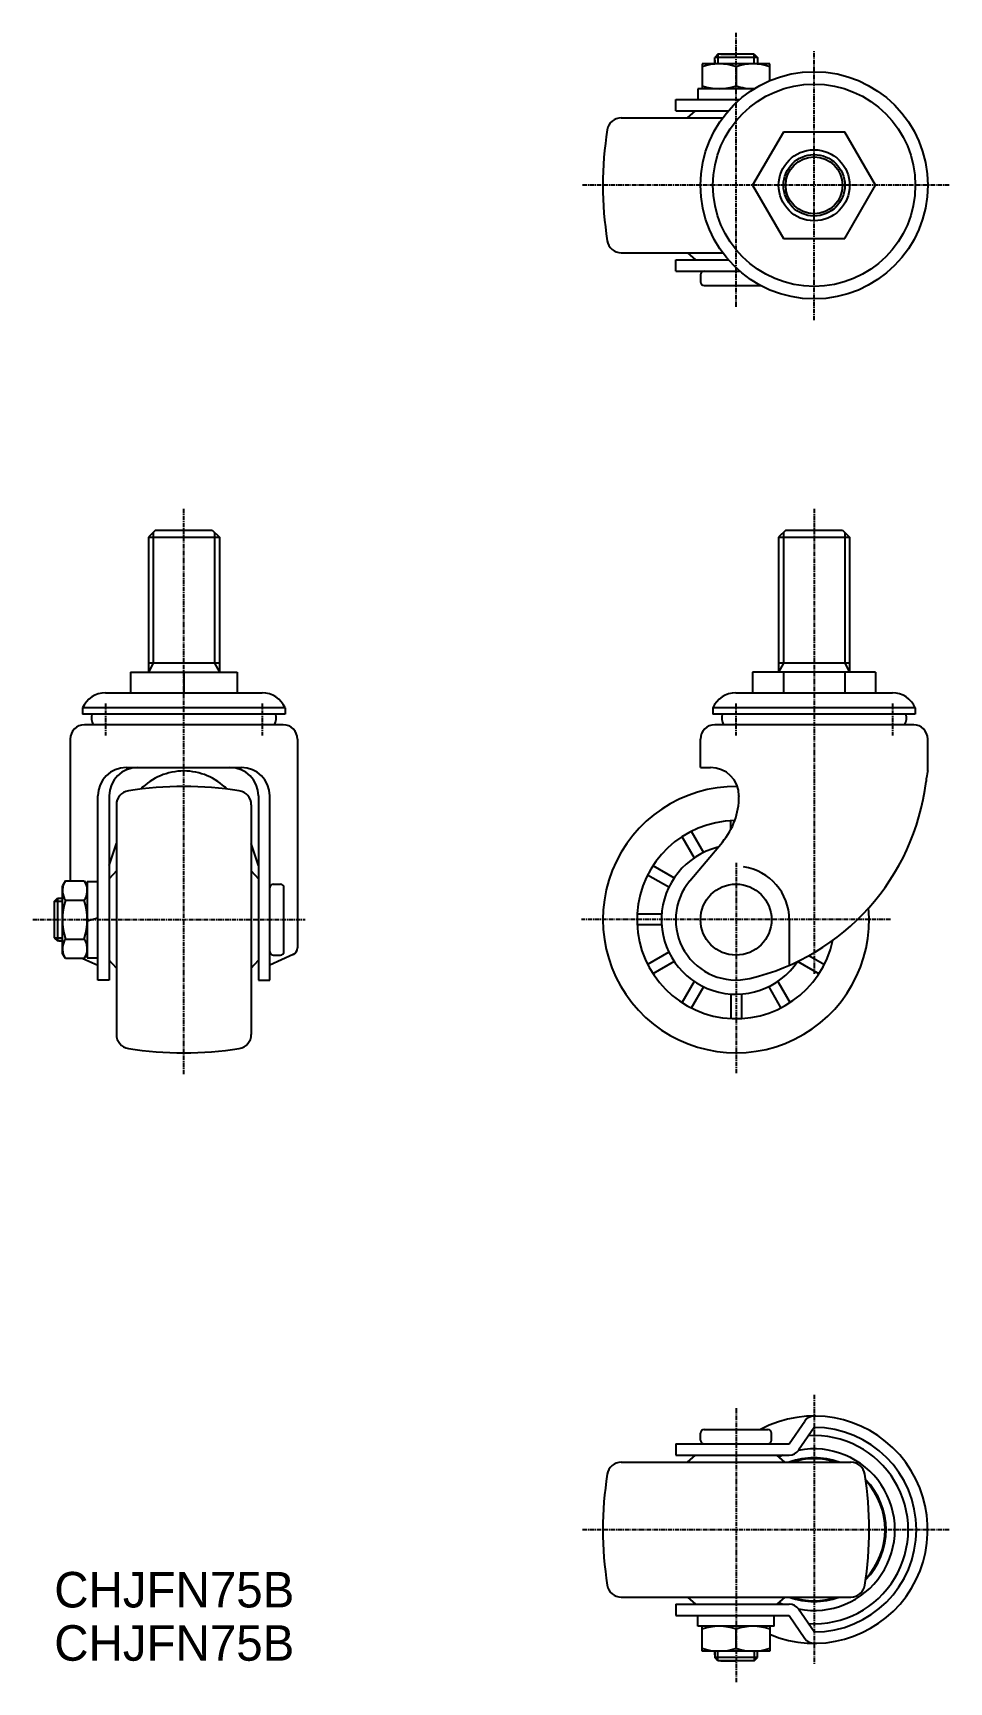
# Model space of a CAD drawing. Extents: x -2048 to -1790, y -1021 to -557.
import ezdxf

# ---------------------------------------------------------------- set-up
doc = ezdxf.new("R2010")
doc.units = 0
doc.linetypes.add('CENTER', pattern=[2, 1.25, -0.25, 0.25, -0.25])
doc.layers.get('0').update_dxf_attribs({"linetype": 'CONTINUOUS'})
doc.layers.add('CENTER', color=1, linetype='CENTER')

msp = doc.modelspace()

# ---------------------------------------------------------------- linework, layer by layer
at = {"color": 7, "linetype": 'CONTINUOUS'}
for p, q in [((-1840.17, -565.43), (-1859.17, -565.43)), ((-1859.17, -565.43), (-1859.17, -572.43)), ((-1854.8, -562.73), (-1855.67, -563.61)), ((-1855.67, -565.43), (-1855.67, -563.61)), ((-1843.67, -563.61), (-1855.67, -563.61)), ((-1855.67, -564.43), (-1855.67, -565.43)), ((-1844.55, -562.73), (-1854.8, -562.73)), ((-1853.92, -562.73), (-1849.67, -562.73)), ((-1845.42, -562.73), (-1849.67, -562.73)), ((-1849.67, -566.28), (-1849.67, -571.59)), ((-1844.55, -562.73), (-1843.67, -563.61)), ((-1843.67, -563.61), (-1843.67, -565.43)), ((-1843.67, -564.43), (-1843.67, -565.43)), ((-1840.17, -570.18), (-1840.17, -565.43)), ((-1866.67, -575.43), (-1848.61, -575.43)), ((-1866.67, -578.63), (-1866.67, -575.43)), ((-1844.53, -572.43), (-1860.42, -572.43)), ((-1860.42, -572.43), (-1860.42, -575.43)), ((-1866.67, -578.63), (-1851.82, -578.63)), ((-1863.37, -580.63), (-1861.12, -578.63)), ((-1882, -580.63), (-1853.42, -580.63)), ((-1836.33, -584.63), (-1845, -599.63)), ((-1819.01, -584.63), (-1836.33, -584.63)), ((-1810.35, -599.63), (-1819.01, -584.63)), ((-1845, -599.63), (-1836.33, -614.63)), ((-1819.01, -614.63), (-1810.35, -599.63)), ((-1836.33, -614.63), (-1819.01, -614.63)), ((-1882, -618.63), (-1853.42, -618.63)), ((-1866.67, -623.83), (-1866.67, -620.63)), ((-1866.67, -620.63), (-1851.82, -620.63)), ((-1863.37, -618.63), (-1861.12, -620.63)), ((-1866.67, -623.83), (-1848.61, -623.83)), ((-1859.67, -624.83), (-1859.67, -626.83)), ((-1858.67, -627.83), (-1842.8, -627.83)), ((-2013.21, -696.73), (-2015.21, -698.73)), ((-2015.21, -698.73), (-1995.21, -698.73)), ((-2015.21, -698.73), (-2015.21, -736.73)), ((-2013.21, -696.73), (-1997.21, -696.73)), ((-1997.21, -696.73), (-1995.21, -698.73)), ((-1995.21, -698.73), (-1995.21, -736.73)), ((-1835.67, -696.73), (-1837.67, -698.73)), ((-1837.67, -698.73), (-1837.67, -736.73)), ((-1837.67, -698.73), (-1817.67, -698.73)), ((-1835.67, -696.73), (-1819.67, -696.73)), ((-1819.67, -696.73), (-1817.67, -698.73)), ((-1817.67, -698.73), (-1817.67, -736.73)), ((-2020.21, -736.73), (-2020.21, -742.53)), ((-2020.21, -736.73), (-1990.21, -736.73)), ((-1995.21, -734.23), (-2015.21, -734.23)), ((-2005.21, -736.73), (-2005.21, -742.53)), ((-1990.21, -736.73), (-1990.21, -742.53)), ((-1845, -736.73), (-1845, -742.53)), ((-1810.35, -736.73), (-1845, -736.73)), ((-1817.67, -734.23), (-1837.67, -734.23)), ((-1836.33, -736.73), (-1836.33, -742.53)), ((-1819.01, -736.73), (-1819.01, -742.53)), ((-1810.35, -736.73), (-1810.35, -742.53)), ((-2027.26, -742.53), (-1983.16, -742.53)), ((-1849.72, -742.53), (-1805.62, -742.53)), ((-2033.71, -746.81), (-2033.71, -748.53)), ((-1976.71, -746.81), (-2033.71, -746.81)), ((-1976.71, -746.81), (-1976.71, -748.53)), ((-1856.17, -746.81), (-1856.17, -748.53)), ((-1799.17, -746.81), (-1856.17, -746.81)), ((-1799.17, -746.81), (-1799.17, -748.53)), ((-1976.71, -748.53), (-2033.71, -748.53)), ((-1977.21, -751.57), (-2033.21, -751.57)), ((-1799.17, -748.53), (-1856.17, -748.53)), ((-1799.63, -751.57), (-1855.67, -751.57)), ((-2037.21, -755.57), (-2037.21, -795.46)), ((-1973.21, -755.57), (-1973.21, -814.41)), ((-1859.67, -763.57), (-1859.67, -755.57)), ((-1795.67, -764.57), (-1795.67, -755.57)), ((-2021.41, -763.57), (-1989.01, -763.57)), ((-1859.67, -763.57), (-1856.84, -763.57)), ((-2029.41, -823.43), (-2029.41, -771.57)), ((-2026.21, -771.57), (-2026.21, -823.43)), ((-2024.21, -774.11), (-2024.21, -838.75)), ((-1986.21, -774.11), (-1986.21, -838.75)), ((-1984.21, -771.57), (-1984.21, -823.43)), ((-1981.01, -823.43), (-1981.01, -771.57)), ((-1848.84, -771.57), (-1848.84, -771.71)), ((-1851.17, -781.09), (-1851.17, -778.58)), ((-1864.92, -783.02), (-1861.47, -788.99)), ((-1862.7, -795.5), (-1853.52, -784.57)), ((-1862.7, -795.5), (-1853.52, -784.57)), ((-1862.7, -795.5), (-1853.52, -784.57)), ((-1862.32, -781.52), (-1858.88, -787.49)), ((-2026.21, -791.15), (-2024.21, -785.01)), ((-1984.21, -791.15), (-1986.21, -785.01)), ((-2024.21, -792.73), (-2026.21, -794.98)), ((-1986.21, -792.73), (-1984.21, -794.98)), ((-1874.58, -793.78), (-1868.61, -797.23)), ((-1873.08, -791.19), (-1867.11, -794.63)), ((-2038.56, -795.46), (-2039.41, -796.93)), ((-2039.41, -815.93), (-2039.41, -796.93)), ((-2038.56, -795.46), (-2033.25, -795.46)), ((-2033.25, -795.46), (-2032.41, -796.93)), ((-2032.41, -795.68), (-2032.41, -817.18)), ((-2032.41, -795.68), (-2029.41, -795.68)), ((-1980.01, -796.43), (-1978.01, -796.43)), ((-1977.01, -815.43), (-1977.01, -797.43)), ((-2041.71, -801.31), (-2040.83, -800.43)), ((-2041.71, -801.31), (-2041.71, -811.56)), ((-2041.71, -802.18), (-2041.71, -806.43)), ((-2040.83, -800.43), (-2040.83, -812.43)), ((-2040.83, -800.43), (-2039.41, -800.43)), ((-2040.41, -800.43), (-2039.41, -800.43)), ((-2038.56, -800.95), (-2033.25, -800.95)), ((-2029.41, -806.03), (-2032.41, -806.83)), ((-1870.62, -804.93), (-1877.53, -804.93)), ((-1870.62, -807.93), (-1877.53, -807.93)), ((-1834.67, -806.43), (-1834.67, -819.28)), ((-2041.71, -811.56), (-2040.83, -812.43)), ((-2039.41, -812.43), (-2040.83, -812.43)), ((-2040.41, -812.43), (-2039.41, -812.43)), ((-2038.56, -811.92), (-2033.25, -811.92)), ((-2038.56, -817.4), (-2039.41, -815.93)), ((-2033.25, -817.4), (-2032.41, -815.93)), ((-2032.41, -817.18), (-2029.41, -817.18)), ((-1974.39, -816.24), (-1981.01, -819.28)), ((-1980.01, -816.43), (-1978.01, -816.43)), ((-1868.61, -815.63), (-1874.58, -819.08)), ((-1829.15, -816.55), (-1824.77, -819.08)), ((-2033.25, -817.4), (-2038.56, -817.4)), ((-2033.62, -817.4), (-2029.41, -819.28)), ((-2024.21, -820.13), (-2026.21, -817.88)), ((-1986.21, -820.13), (-1984.21, -817.88)), ((-1867.11, -818.23), (-1873.08, -821.68)), ((-1832.28, -818.2), (-1826.27, -821.68)), ((-2026.21, -823.43), (-2029.41, -823.43)), ((-1984.21, -823.43), (-1981.01, -823.43)), ((-1861.47, -823.87), (-1864.92, -829.84)), ((-1858.88, -825.37), (-1862.32, -831.34)), ((-1840.47, -825.37), (-1837.03, -831.34)), ((-1837.88, -823.87), (-1834.43, -829.84)), ((-1851.17, -827.38), (-1851.17, -834.28)), ((-1848.17, -827.38), (-1848.17, -834.28)), ((-1859.67, -953.03), (-1859.67, -951.03)), ((-1858.67, -950.03), (-1840.67, -950.03)), ((-1839.67, -953.03), (-1839.67, -951.03)), ((-1834.67, -954.03), (-1830.32, -947.63)), ((-1827.67, -949.43), (-1832.03, -955.83)), ((-1866.67, -954.03), (-1834.67, -954.03)), ((-1866.67, -954.03), (-1866.67, -957.23)), ((-1882, -959.23), (-1817.35, -959.23)), ((-1866.67, -957.23), (-1834.67, -957.23)), ((-1863.37, -959.23), (-1861.12, -957.23)), ((-1835.97, -959.23), (-1838.22, -957.23)), ((-1882, -997.23), (-1817.35, -997.23)), ((-1863.37, -997.23), (-1861.12, -999.23)), ((-1835.97, -997.23), (-1838.22, -999.23)), ((-1866.67, -999.23), (-1866.67, -1002.43)), ((-1866.67, -999.23), (-1834.67, -999.23)), ((-1866.67, -1002.43), (-1834.67, -1002.43)), ((-1860.42, -1005.43), (-1860.42, -1002.43)), ((-1838.92, -1005.43), (-1838.92, -1002.43)), ((-1834.67, -1002.43), (-1830.32, -1008.83)), ((-1827.67, -1007.03), (-1832.03, -1000.63)), ((-1838.92, -1005.43), (-1860.42, -1005.43)), ((-1859.17, -1012.43), (-1859.17, -1005.43)), ((-1849.67, -1011.58), (-1849.67, -1006.28)), ((-1840.17, -1005.43), (-1840.17, -1012.43)), ((-1840.17, -1012.43), (-1859.17, -1012.43)), ((-1855.67, -1013.43), (-1855.67, -1012.43)), ((-1855.67, -1012.43), (-1855.67, -1014.25)), ((-1854.8, -1015.13), (-1855.67, -1014.25)), ((-1843.67, -1014.25), (-1855.67, -1014.25)), ((-1844.55, -1015.13), (-1854.8, -1015.13)), ((-1853.92, -1015.13), (-1849.67, -1015.13)), ((-1845.42, -1015.13), (-1849.67, -1015.13)), ((-1844.55, -1015.13), (-1843.67, -1014.25)), ((-1843.67, -1013.43), (-1843.67, -1012.43)), ((-1843.67, -1014.25), (-1843.67, -1012.43))]:
    msp.add_line(p, q, dxfattribs=at)
at = {"color": 3, "linetype": 'CONTINUOUS'}
for p, q in [((-1854.8, -562.73), (-1854.8, -565.43)), ((-1844.55, -565.43), (-1844.55, -562.73)), ((-2013.85, -697.38), (-2013.85, -734.23)), ((-1996.56, -697.38), (-1996.56, -734.23)), ((-1836.32, -697.38), (-1836.32, -734.23)), ((-1819.03, -697.38), (-1819.03, -734.23)), ((-2013.85, -734.23), (-2015.21, -736.73)), ((-1996.56, -734.23), (-1995.21, -736.73)), ((-1836.32, -734.23), (-1837.67, -736.73)), ((-1819.03, -734.23), (-1817.67, -736.73)), ((-2039.41, -801.31), (-2041.71, -801.31)), ((-2041.71, -811.56), (-2039.41, -811.56)), ((-1854.8, -1015.13), (-1854.8, -1012.43)), ((-1844.55, -1012.43), (-1844.55, -1015.13))]:
    msp.add_line(p, q, dxfattribs=at)
at = {"color": 7, "linetype": 'CONTINUOUS'}
for centre, radius in [((-1827.67, -599.63), 32), ((-1827.67, -599.63), 28.5), ((-1827.67, -599.63), 10), ((-1827.67, -599.63), 8), ((-1849.67, -806.43), 10)]:
    msp.add_circle(centre, radius, dxfattribs=at)
at = {"color": 3, "linetype": 'CONTINUOUS'}
msp.add_circle((-1827.67, -599.63), 8.65, dxfattribs=at)
at = {"color": 7, "linetype": 'CONTINUOUS'}
for centre, radius, start, end in [((-1854.42, -579.15), 13.72, 69.7438, 110.2562), ((-1844.92, -579.15), 13.72, 69.7438, 110.2562), ((-1854.42, -558.71), 13.72, 249.7438, 290.2562), ((-1844.92, -558.71), 13.72, 249.7438, 271.6811), ((-1787.17, -599.63), 100, 171.0107, 188.9893), ((-1882, -584.63), 4, 90, 171.0107), ((-1882, -614.63), 4, 188.9893, 270), ((-1858.67, -624.83), 1, 90, 180), ((-1858.67, -626.83), 1, 180, 270), ((-2027.26, -749.53), 7, 90, 157.1358), ((-1983.16, -749.53), 7, 22.8642, 90), ((-1849.72, -749.53), 7, 90, 157.1358), ((-1805.62, -749.53), 7, 22.8642, 90), ((-2033.21, -755.57), 4, 90, 180), ((-2027.26, -749.6), 3.97, 164.3779, 209.744), ((-1983.16, -749.6), 3.97, 330.256, 15.6221), ((-1977.21, -755.57), 4, 0, 90), ((-1855.67, -755.57), 4, 90, 180), ((-1849.72, -749.6), 3.97, 164.3779, 209.744), ((-1805.62, -749.6), 3.97, 330.256, 15.6221), ((-1799.67, -755.57), 4, 0, 90), ((-2021.41, -771.57), 8, 90, 180), ((-2018.21, -771.57), 8, 90, 180), ((-2005.21, -781.57), 17, 44.4287, 135.5713), ((-1992.21, -771.57), 8, 0, 90), ((-1989.01, -771.57), 8, 0, 90), ((-1856.84, -771.57), 8, 0, 90), ((-1776.22, -769.2), 20, 166.6047, 175.3156), ((-2020.21, -774.11), 4, 98.9893, 180), ((-2005.21, -868.93), 100, 81.0107, 98.9893), ((-1990.21, -774.11), 4, 0, 81.0107), ((-1849.67, -806.43), 37.5, 89.4094, 5.0273), ((-1860.67, -759.71), 65, 283.248, 353.0523), ((-1868.84, -771.71), 20, 320, 0), ((-1849.67, -806.43), 27.89, 90.7567, 347.9805), ((-1849.67, -806.43), 21, 104.0494, 326.0145), ((-1849.67, -806.43), 15, 0, 81.8483), ((-2034.55, -798.2), 4.86, 154.3842, 214.3842), ((-2037.26, -798.2), 4.86, 325.6158, 25.6158), ((-1980.01, -797.43), 1, 90, 180), ((-1978.01, -797.43), 1, 0, 90), ((-1849.67, -806.43), 17, 140, 283.248), ((-2021.25, -806.43), 18.15, 162.412, 197.588), ((-2050.56, -806.43), 18.15, 342.412, 17.588), ((-2034.55, -814.66), 4.86, 145.6158, 205.6158), ((-2037.26, -814.66), 4.86, 334.3842, 34.3842), ((-1980.01, -815.43), 1, 180, 270), ((-1978.01, -815.43), 1, 270, 0), ((-1975.21, -814.41), 2, 294.0696, 0), ((-2020.21, -838.75), 4, 180, 261.0107), ((-1990.21, -838.75), 4, 278.9893, 0), ((-2005.21, -743.93), 100, 261.0107, 278.9893), ((-1827.67, -978.23), 32, 247.0066, 118.2065), ((-1827.67, -949.43), 3.2, 90, 145.7705), ((-1858.67, -951.03), 1, 90, 180), ((-1840.67, -951.03), 1, 0, 90), ((-1827.67, -978.23), 26.5, 266.5437, 93.4563), ((-1827.67, -978.23), 28.8, 270, 90), ((-1858.67, -953.03), 1, 180, 270), ((-1840.67, -953.03), 1, 270, 0), ((-1834.67, -954.03), 3.2, 270, 325.7705), ((-1827.67, -978.23), 22.75, 258.8179, 101.1821), ((-1882, -963.23), 4, 90, 171.0107), ((-1827.67, -978.23), 22.75, 112.6199, 115.9196), ((-1827.67, -978.23), 20.25, 69.7633, 110.2367), ((-1827.67, -978.23), 20, 71.8051, 108.1949), ((-1817.35, -963.23), 4, 8.9893, 90), ((-1787.17, -978.23), 100, 171.0107, 188.9893), ((-1912.17, -978.23), 100, 351.0107, 8.9893), ((-1827.67, -978.23), 20.25, 315.7098, 44.2902), ((-1827.67, -978.23), 20, 316.697, 43.303), ((-1882, -993.23), 4, 188.9893, 270), ((-1827.67, -978.23), 20.25, 249.7633, 290.2367), ((-1827.67, -978.23), 20, 251.8051, 288.1949), ((-1817.35, -993.23), 4, 270, 351.0107), ((-1827.67, -978.23), 22.75, 244.0804, 247.3801), ((-1834.67, -1002.43), 3.2, 34.2295, 90), ((-1854.42, -1019.15), 13.72, 69.7438, 110.2562), ((-1844.92, -1019.15), 13.72, 69.7438, 110.2562), ((-1854.42, -998.71), 13.72, 249.7438, 290.2562), ((-1844.92, -998.71), 13.72, 249.7438, 290.2562), ((-1827.67, -1007.03), 3.2, 214.2295, 270)]:
    msp.add_arc(centre, radius, start, end, dxfattribs=at)
at = {"layer": 'CENTER', "color": 1, "linetype": 'CENTER'}
for p, q in [((-1849.67, -633.83), (-1849.67, -556.73)), ((-1827.67, -637.63), (-1827.67, -561.63)), ((-1789.67, -599.63), (-1893.17, -599.63)), ((-2005.21, -849.93), (-2005.21, -690.73)), ((-1827.67, -690.73), (-1827.67, -821.71)), ((-2027.26, -745.53), (-2027.26, -754.57)), ((-1983.16, -745.53), (-1983.16, -754.57)), ((-1849.72, -745.53), (-1849.72, -754.57)), ((-1805.62, -745.53), (-1805.62, -754.57)), ((-1849.67, -790.43), (-1849.67, -849.93)), ((-2047.71, -806.43), (-1971.01, -806.43)), ((-1806.17, -806.43), (-1893.17, -806.43)), ((-1827.67, -940.23), (-1827.67, -1016.23)), ((-1849.67, -944.03), (-1849.67, -1021.13)), ((-1789.67, -978.23), (-1893.17, -978.23))]:
    msp.add_line(p, q, dxfattribs=at)

# ---------------------------------------------------------------- texts
at = {"color": 7, "linetype": 'CONTINUOUS'}
for p in [(-2041.71, -1000.13), (-2041.71, -1015.13)]:
    msp.add_text('CHJFN75B', height=10, dxfattribs=at).set_placement(p)

doc.saveas('drawing.dxf')
